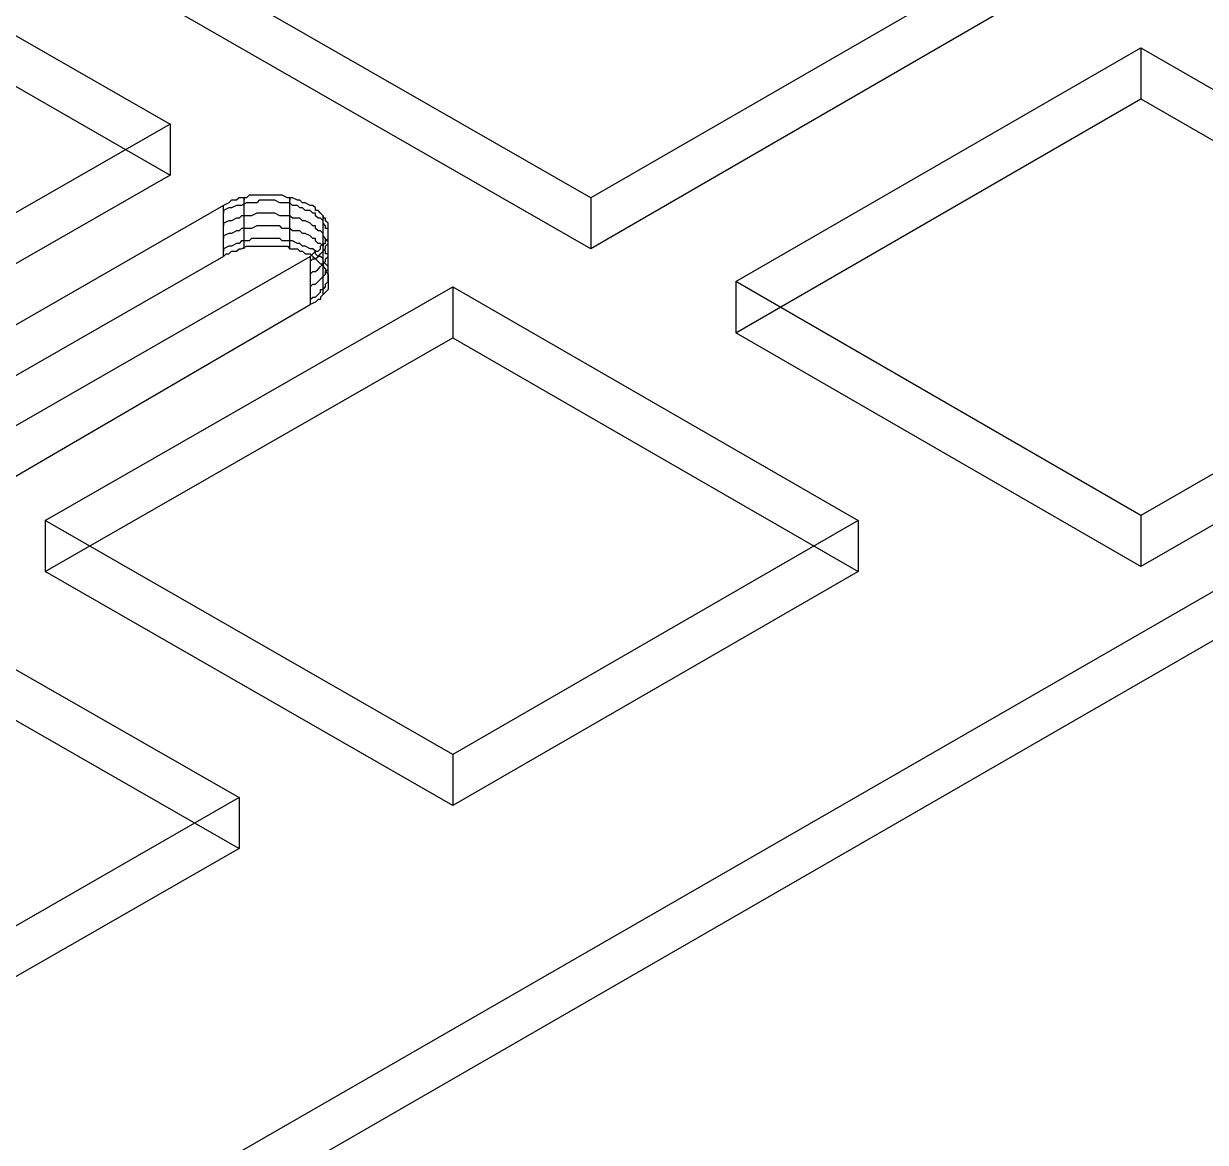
# Model space of a CAD drawing. Header units: millimetres. Extents: x 0 to 2112, y 8 to 1252.
# Drawn here: x 1631.5 to 1754, y 228.7 to 344.6 of the extents above; entities that cross this region are included whole.
import ezdxf

# ---------------------------------------------------------------- set-up
doc = ezdxf.new("R2010")
doc.units = ezdxf.units.MM
doc.layers.get('0').update_dxf_attribs({"linetype": 'CONTINUOUS'})

msp = doc.modelspace()

# ---------------------------------------------------------------- linework, layer by layer
at = {"color": 9}
for p, q in [((1604.49, 358.426), (1646.72, 334.18)), ((1604.49, 358.426), (1646.72, 334.18)), ((1876.4, 355.78), (1521.86, 151.648)), ((1876.4, 355.78), (1521.86, 151.648)), ((1604.49, 353.162), (1646.72, 328.917)), ((1604.49, 353.162), (1646.72, 328.917)), ((1876.4, 350.793), (1521.86, 146.359)), ((1876.4, 350.793), (1521.86, 146.359)), ((1690.29, 326.548), (1648.05, 350.793)), ((1690.29, 326.548), (1648.05, 350.793)), ((1732.24, 350.793), (1690.29, 326.548)), ((1732.24, 350.793), (1690.29, 326.548)), ((1690.29, 321.285), (1648.05, 345.531)), ((1690.29, 321.285), (1648.05, 345.531)), ((1732.24, 345.531), (1690.29, 321.285)), ((1732.24, 345.531), (1690.29, 321.285)), ((1705.33, 317.869), (1747.29, 342.087)), ((1705.33, 317.869), (1747.29, 342.087)), ((1747.29, 342.087), (1789.28, 317.869)), ((1747.29, 342.087), (1747.29, 336.824)), ((1747.29, 342.087), (1747.29, 336.824)), ((1747.29, 342.087), (1789.28, 317.869)), ((1705.33, 312.579), (1747.29, 336.824)), ((1705.33, 312.579), (1747.29, 336.824)), ((1747.29, 336.824), (1789.28, 312.579)), ((1747.29, 336.824), (1789.28, 312.579)), ((1646.72, 334.18), (1604.49, 309.962)), ((1646.72, 334.18), (1604.49, 309.962)), ((1646.72, 334.18), (1646.72, 328.917)), ((1646.72, 334.18), (1646.72, 328.917)), ((1646.72, 328.917), (1604.49, 304.699)), ((1646.72, 328.917), (1604.49, 304.699)), ((1652.26, 325.749), (1619.26, 306.792)), ((1652.26, 325.749), (1619.26, 306.792)), ((1652.79, 326.025), (1652.26, 325.749)), ((1652.79, 326.025), (1652.26, 325.749)), ((1652.26, 320.486), (1652.26, 325.749)), ((1652.26, 320.486), (1652.26, 325.749)), ((1653.06, 326.3), (1652.79, 326.025)), ((1653.06, 326.3), (1652.79, 326.025)), ((1653.59, 326.3), (1653.06, 326.3)), ((1653.59, 326.3), (1653.06, 326.3)), ((1653.59, 325.749), (1653.06, 325.501)), ((1653.86, 326.548), (1653.59, 326.3)), ((1653.86, 326.548), (1653.59, 326.3)), ((1653.86, 325.749), (1653.59, 325.749)), ((1654.11, 326.548), (1653.86, 326.548)), ((1654.11, 326.548), (1653.86, 326.548)), ((1654.11, 325.749), (1653.86, 325.749)), ((1654.63, 326.548), (1654.11, 326.548)), ((1654.63, 326.548), (1654.11, 326.548)), ((1654.63, 326.025), (1654.11, 325.749)), ((1654.38, 321.285), (1654.38, 326.548)), ((1654.38, 326.548), (1654.38, 326.3)), ((1654.91, 326.824), (1654.63, 326.548)), ((1654.91, 326.824), (1654.63, 326.548)), ((1654.91, 326.025), (1654.63, 326.025)), ((1655.16, 326.824), (1654.91, 326.824)), ((1655.16, 326.824), (1654.91, 326.824)), ((1655.16, 326.025), (1654.91, 326.025)), ((1655.71, 326.824), (1655.16, 326.824)), ((1655.71, 326.824), (1655.16, 326.824)), ((1655.71, 326.025), (1655.16, 326.025)), ((1655.95, 326.824), (1655.71, 326.824)), ((1655.95, 326.824), (1655.71, 326.824)), ((1655.95, 326.3), (1655.71, 326.025)), ((1656.48, 326.824), (1655.95, 326.824)), ((1656.48, 326.824), (1655.95, 326.824)), ((1656.48, 326.3), (1655.95, 326.3)), ((1656.75, 326.824), (1656.48, 326.824)), ((1656.75, 326.824), (1656.48, 326.824)), ((1656.75, 326.3), (1656.48, 326.3)), ((1657.28, 326.824), (1656.75, 326.824)), ((1657.28, 326.824), (1656.75, 326.824)), ((1657.28, 326.3), (1656.75, 326.3)), ((1657.55, 326.824), (1657.28, 326.824)), ((1657.55, 326.824), (1657.28, 326.824)), ((1657.55, 326.3), (1657.28, 326.3)), ((1658.08, 326.824), (1657.55, 326.824)), ((1658.08, 326.824), (1657.55, 326.824)), ((1658.08, 326.025), (1657.55, 326.3)), ((1658.32, 326.824), (1658.08, 326.824)), ((1658.32, 326.824), (1658.08, 326.824)), ((1658.32, 326.025), (1658.08, 326.025)), ((1658.87, 326.548), (1658.32, 326.824)), ((1658.87, 326.548), (1658.32, 326.824)), ((1658.87, 326.025), (1658.32, 326.025)), ((1659.12, 326.548), (1658.87, 326.548)), ((1659.12, 326.548), (1658.87, 326.548)), ((1659.12, 326.025), (1658.87, 326.025)), ((1659.4, 326.548), (1659.12, 326.548)), ((1659.12, 321.285), (1659.12, 326.548)), ((1659.12, 326.548), (1659.12, 326.3)), ((1659.4, 326.548), (1659.12, 326.548)), ((1659.4, 325.749), (1659.12, 326.025)), ((1659.92, 326.3), (1659.4, 326.548)), ((1659.92, 326.3), (1659.4, 326.548)), ((1659.92, 325.749), (1659.4, 325.749)), ((1660.17, 326.3), (1659.92, 326.3)), ((1660.17, 326.3), (1659.92, 326.3)), ((1660.17, 325.501), (1659.92, 325.749)), ((1660.44, 326.025), (1660.17, 326.3)), ((1660.44, 326.025), (1660.17, 326.3)), ((1660.72, 326.025), (1660.44, 326.025)), ((1660.72, 326.025), (1660.44, 326.025)), ((1661.24, 325.749), (1660.72, 326.025)), ((1661.24, 325.749), (1660.72, 326.025)), ((1661.49, 325.749), (1661.24, 325.749)), ((1661.49, 325.749), (1661.24, 325.749)), ((1661.77, 325.501), (1661.49, 325.749)), ((1661.77, 325.501), (1661.49, 325.749)), ((1690.29, 326.548), (1690.29, 321.285)), ((1690.29, 326.548), (1690.29, 321.285)), ((1652.79, 325.501), (1652.26, 325.225)), ((1652.26, 325.225), (1652.26, 324.977)), ((1653.06, 325.501), (1652.79, 325.501)), ((1653.59, 324.454), (1653.06, 324.178)), ((1653.86, 324.454), (1653.59, 324.454)), ((1654.11, 324.702), (1653.86, 324.454)), ((1654.63, 324.702), (1654.11, 324.702)), ((1654.91, 324.702), (1654.63, 324.702)), ((1655.16, 324.702), (1654.91, 324.702)), ((1655.71, 324.977), (1655.16, 324.702)), ((1655.95, 324.977), (1655.71, 324.977)), ((1656.48, 324.977), (1655.95, 324.977)), ((1656.75, 324.977), (1656.48, 324.977)), ((1657.28, 324.977), (1656.75, 324.977)), ((1657.55, 324.977), (1657.28, 324.977)), ((1658.08, 324.702), (1657.55, 324.977)), ((1658.32, 324.702), (1658.08, 324.702)), ((1658.87, 324.702), (1658.32, 324.702)), ((1659.12, 324.702), (1658.87, 324.702)), ((1659.4, 324.454), (1659.12, 324.702)), ((1659.92, 324.454), (1659.4, 324.454)), ((1660.17, 324.454), (1659.92, 324.454)), ((1660.44, 325.501), (1660.17, 325.501)), ((1660.44, 324.178), (1660.17, 324.454)), ((1660.72, 325.225), (1660.44, 325.501)), ((1661.24, 325.225), (1660.72, 325.225)), ((1661.49, 324.977), (1661.24, 325.225)), ((1661.77, 324.977), (1661.49, 324.977)), ((1661.77, 325.225), (1661.77, 325.501)), ((1661.77, 325.225), (1661.77, 325.501)), ((1662.04, 325.225), (1661.77, 325.225)), ((1662.04, 325.225), (1661.77, 325.225)), ((1661.77, 324.702), (1661.77, 324.977)), ((1662.04, 324.454), (1661.77, 324.702)), ((1662.29, 324.977), (1662.04, 325.225)), ((1662.29, 324.977), (1662.04, 325.225)), ((1662.29, 324.454), (1662.04, 324.454)), ((1662.57, 324.702), (1662.29, 324.977)), ((1662.57, 324.702), (1662.29, 324.977)), ((1662.57, 324.178), (1662.29, 324.454)), ((1662.57, 324.454), (1662.57, 324.702)), ((1662.57, 319.439), (1662.57, 324.702)), ((1662.57, 324.702), (1662.57, 324.454)), ((1662.57, 324.454), (1662.57, 324.702)), ((1662.81, 324.454), (1662.57, 324.454)), ((1662.81, 324.454), (1662.57, 324.454)), ((1662.81, 324.178), (1662.81, 324.454)), ((1662.81, 324.178), (1662.81, 324.454)), ((1652.79, 324.178), (1652.26, 323.93)), ((1652.26, 323.93), (1652.26, 323.654)), ((1653.06, 324.178), (1652.79, 324.178)), ((1654.11, 323.379), (1653.86, 323.131)), ((1654.63, 323.379), (1654.11, 323.379)), ((1654.91, 323.379), (1654.63, 323.379)), ((1655.16, 323.379), (1654.91, 323.379)), ((1655.71, 323.654), (1655.16, 323.379)), ((1655.95, 323.654), (1655.71, 323.654)), ((1656.48, 323.654), (1655.95, 323.654)), ((1656.75, 323.654), (1656.48, 323.654)), ((1657.28, 323.654), (1656.75, 323.654)), ((1657.55, 323.654), (1657.28, 323.654)), ((1658.08, 323.654), (1657.55, 323.654)), ((1658.32, 323.379), (1658.08, 323.654)), ((1658.87, 323.379), (1658.32, 323.379)), ((1659.12, 323.379), (1658.87, 323.379)), ((1659.4, 323.131), (1659.12, 323.379)), ((1660.72, 324.178), (1660.44, 324.178)), ((1661.24, 323.93), (1660.72, 324.178)), ((1661.49, 323.654), (1661.24, 323.93)), ((1661.77, 323.654), (1661.49, 323.654)), ((1661.77, 323.379), (1661.77, 323.654)), ((1662.04, 323.131), (1661.77, 323.379)), ((1662.57, 323.93), (1662.57, 324.178)), ((1662.81, 323.654), (1662.57, 323.93)), ((1663.09, 323.93), (1662.81, 324.178)), ((1663.09, 323.93), (1662.81, 324.178)), ((1662.81, 323.379), (1662.81, 323.654)), ((1663.09, 323.379), (1662.81, 323.379)), ((1663.09, 323.654), (1663.09, 323.93)), ((1663.09, 323.654), (1663.09, 323.93)), ((1663.09, 323.379), (1663.09, 323.654)), ((1663.09, 323.379), (1663.09, 323.654)), ((1663.09, 323.131), (1663.09, 323.379)), ((1663.09, 323.131), (1663.09, 323.379)), ((1663.09, 323.131), (1663.09, 323.379)), ((1652.79, 322.857), (1652.26, 322.608)), ((1652.26, 322.608), (1652.26, 322.333)), ((1653.06, 322.857), (1652.79, 322.857)), ((1653.59, 323.131), (1653.06, 322.857)), ((1653.86, 323.131), (1653.59, 323.131)), ((1654.11, 322.085), (1653.86, 321.809)), ((1654.63, 322.085), (1654.11, 322.085)), ((1654.91, 322.085), (1654.63, 322.085)), ((1655.16, 322.333), (1654.91, 322.085)), ((1655.71, 322.333), (1655.16, 322.333)), ((1655.95, 322.333), (1655.71, 322.333)), ((1656.48, 322.333), (1655.95, 322.333)), ((1656.75, 322.333), (1656.48, 322.333)), ((1657.28, 322.333), (1656.75, 322.333)), ((1657.55, 322.333), (1657.28, 322.333)), ((1658.08, 322.333), (1657.55, 322.333)), ((1658.32, 322.085), (1658.08, 322.333)), ((1658.87, 322.085), (1658.32, 322.085)), ((1659.12, 322.085), (1658.87, 322.085)), ((1659.4, 322.085), (1659.12, 322.085)), ((1659.92, 323.131), (1659.4, 323.131)), ((1659.92, 321.809), (1659.4, 322.085)), ((1660.17, 323.131), (1659.92, 323.131)), ((1660.44, 322.857), (1660.17, 323.131)), ((1660.72, 322.857), (1660.44, 322.857)), ((1661.24, 322.608), (1660.72, 322.857)), ((1661.49, 322.333), (1661.24, 322.608)), ((1661.77, 322.333), (1661.49, 322.333)), ((1661.77, 322.085), (1661.77, 322.333)), ((1662.04, 321.809), (1661.77, 322.085)), ((1662.29, 323.131), (1662.04, 323.131)), ((1662.57, 322.857), (1662.29, 323.131)), ((1662.57, 322.608), (1662.57, 322.857)), ((1662.81, 322.333), (1662.57, 322.608)), ((1662.81, 322.085), (1663.09, 322.333)), ((1662.81, 322.085), (1662.81, 322.333)), ((1662.81, 322.085), (1663.09, 322.333)), ((1662.81, 321.809), (1662.81, 322.085)), ((1663.09, 322.085), (1662.81, 322.085)), ((1662.81, 321.809), (1662.81, 322.085)), ((1663.09, 322.857), (1663.09, 323.131)), ((1663.09, 323.131), (1663.09, 323.131)), ((1663.09, 322.857), (1663.09, 323.131)), ((1663.09, 322.857), (1663.09, 323.131)), ((1663.09, 323.131), (1663.09, 323.131)), ((1663.09, 322.608), (1663.09, 322.857)), ((1663.09, 322.608), (1663.09, 322.857)), ((1663.09, 322.608), (1663.09, 322.857)), ((1663.09, 322.333), (1663.09, 322.608)), ((1663.09, 322.333), (1663.09, 322.608)), ((1663.09, 322.333), (1663.09, 322.608)), ((1663.09, 322.085), (1663.09, 322.333)), ((1663.09, 321.809), (1663.09, 322.085)), ((1663.09, 321.809), (1663.09, 322.085)), ((1652.79, 321.561), (1652.26, 321.285)), ((1652.26, 321.285), (1652.26, 321.01)), ((1653.06, 321.561), (1652.79, 321.561)), ((1652.79, 320.762), (1653.06, 321.01)), ((1652.79, 320.762), (1653.06, 321.01)), ((1653.59, 321.809), (1653.06, 321.561)), ((1653.06, 321.01), (1653.59, 321.01)), ((1653.06, 321.01), (1653.59, 321.01)), ((1653.86, 321.809), (1653.59, 321.809)), ((1653.59, 321.01), (1653.86, 321.285)), ((1653.59, 321.01), (1653.86, 321.285)), ((1653.86, 321.285), (1654.11, 321.285)), ((1653.86, 321.285), (1654.11, 321.285)), ((1654.11, 321.285), (1654.63, 321.561)), ((1654.11, 321.285), (1654.63, 321.561)), ((1654.63, 321.561), (1654.91, 321.561)), ((1654.63, 321.561), (1654.91, 321.561)), ((1654.91, 321.561), (1655.16, 321.561)), ((1654.91, 321.561), (1655.16, 321.561)), ((1655.16, 321.561), (1655.71, 321.561)), ((1655.16, 321.561), (1655.71, 321.561)), ((1655.71, 321.561), (1655.95, 321.561)), ((1655.71, 321.561), (1655.95, 321.561)), ((1655.95, 321.561), (1656.48, 321.561)), ((1655.95, 321.561), (1656.48, 321.561)), ((1656.48, 321.561), (1656.75, 321.561)), ((1656.48, 321.561), (1656.75, 321.561)), ((1656.75, 321.561), (1657.28, 321.561)), ((1656.75, 321.561), (1657.28, 321.561)), ((1657.28, 321.561), (1657.55, 321.561)), ((1657.28, 321.561), (1657.55, 321.561)), ((1657.55, 321.561), (1658.08, 321.561)), ((1657.55, 321.561), (1658.08, 321.561)), ((1658.08, 321.561), (1658.32, 321.561)), ((1658.08, 321.561), (1658.32, 321.561)), ((1658.32, 321.561), (1658.87, 321.561)), ((1658.32, 321.561), (1658.87, 321.561)), ((1658.87, 321.561), (1659.12, 321.285)), ((1658.87, 321.561), (1659.12, 321.285)), ((1659.12, 321.285), (1659.4, 321.285)), ((1659.12, 321.285), (1659.4, 321.285)), ((1659.4, 321.285), (1659.92, 321.285)), ((1659.4, 321.285), (1659.92, 321.285)), ((1660.17, 321.809), (1659.92, 321.809)), ((1659.92, 321.285), (1660.17, 321.01)), ((1659.92, 321.285), (1660.17, 321.01)), ((1660.44, 321.561), (1660.17, 321.809)), ((1660.17, 321.01), (1660.44, 321.01)), ((1660.17, 321.01), (1660.44, 321.01)), ((1660.72, 321.561), (1660.44, 321.561)), ((1660.44, 321.01), (1660.72, 320.762)), ((1660.44, 321.01), (1660.72, 320.762)), ((1661.24, 321.285), (1660.72, 321.561)), ((1661.49, 321.285), (1661.24, 321.285)), ((1661.77, 321.01), (1661.49, 321.285)), ((1661.49, 320.762), (1661.77, 321.01)), ((1661.49, 320.762), (1661.77, 321.01)), ((1661.77, 321.01), (1662.04, 321.01)), ((1661.77, 320.762), (1661.77, 321.01)), ((1661.77, 321.01), (1662.04, 321.01)), ((1662.29, 321.809), (1662.04, 321.809)), ((1662.04, 321.01), (1662.29, 321.285)), ((1662.04, 321.01), (1662.29, 321.285)), ((1662.29, 321.561), (1662.57, 321.809)), ((1662.57, 321.561), (1662.29, 321.809)), ((1662.29, 321.561), (1662.57, 321.809)), ((1662.29, 321.285), (1662.29, 321.561)), ((1662.29, 321.285), (1662.29, 321.561)), ((1662.29, 320.762), (1662.57, 321.01)), ((1662.57, 321.809), (1662.81, 321.809)), ((1662.57, 316.546), (1662.57, 321.809)), ((1662.57, 321.809), (1662.57, 321.561)), ((1662.57, 321.809), (1662.81, 321.809)), ((1662.57, 321.285), (1662.57, 321.561)), ((1662.81, 321.01), (1662.57, 321.285)), ((1662.57, 321.01), (1662.81, 321.285)), ((1662.81, 321.561), (1663.09, 321.809)), ((1662.81, 321.285), (1662.81, 321.561)), ((1662.81, 320.762), (1662.81, 321.01)), ((1663.09, 321.561), (1663.09, 321.809)), ((1663.09, 321.809), (1663.09, 321.809)), ((1663.09, 321.285), (1663.09, 321.561)), ((1663.09, 321.01), (1663.09, 321.285)), ((1663.09, 320.762), (1663.09, 321.01)), ((1652.26, 320.486), (1619.26, 301.53)), ((1652.26, 320.486), (1619.26, 301.53)), ((1628.24, 301.53), (1661.24, 320.486)), ((1628.24, 301.53), (1661.24, 320.486)), ((1652.26, 320.486), (1652.54, 320.762)), ((1652.26, 320.486), (1652.54, 320.762)), ((1652.54, 320.762), (1652.79, 320.762)), ((1652.54, 320.762), (1652.79, 320.762)), ((1660.72, 320.762), (1661.24, 320.762)), ((1660.72, 320.762), (1661.24, 320.762)), ((1661.24, 320.762), (1661.49, 320.486)), ((1661.24, 320.486), (1661.49, 320.762)), ((1661.24, 320.762), (1661.49, 320.486)), ((1661.24, 320.486), (1661.49, 320.762)), ((1661.24, 320.486), (1661.24, 315.499)), ((1661.24, 320.486), (1661.24, 315.499)), ((1661.24, 319.962), (1661.49, 320.238)), ((1661.49, 320.486), (1661.77, 320.238)), ((1661.49, 320.486), (1661.77, 320.238)), ((1661.49, 320.238), (1661.77, 320.238)), ((1662.04, 320.486), (1661.77, 320.762)), ((1661.77, 320.238), (1662.04, 320.486)), ((1661.77, 320.238), (1661.77, 320.238)), ((1661.77, 320.238), (1662.04, 319.962)), ((1661.77, 320.238), (1661.77, 320.238)), ((1661.77, 320.238), (1662.04, 319.962)), ((1662.04, 320.486), (1662.29, 320.762)), ((1662.29, 320.486), (1662.04, 320.486)), ((1662.04, 319.962), (1662.29, 319.714)), ((1662.04, 319.962), (1662.29, 319.714)), ((1662.29, 320.762), (1662.29, 320.762)), ((1662.57, 320.238), (1662.29, 320.486)), ((1662.29, 319.714), (1662.57, 319.714)), ((1662.29, 319.439), (1662.57, 319.714)), ((1662.29, 319.714), (1662.57, 319.714)), ((1662.57, 319.962), (1662.57, 320.238)), ((1662.81, 319.714), (1662.57, 319.962)), ((1662.57, 319.714), (1662.81, 319.962)), ((1662.57, 319.714), (1662.57, 319.439)), ((1662.57, 319.714), (1662.57, 319.439)), ((1663.09, 320.762), (1662.81, 320.762)), ((1662.81, 320.238), (1663.09, 320.486)), ((1662.81, 319.962), (1662.81, 320.238)), ((1663.09, 319.439), (1662.81, 319.714)), ((1662.81, 319.714), (1662.81, 319.714)), ((1663.09, 320.486), (1663.09, 320.762)), ((1663.09, 320.486), (1663.09, 320.762)), ((1663.09, 320.238), (1663.09, 320.486)), ((1663.09, 320.486), (1663.09, 320.486)), ((1663.09, 319.962), (1663.09, 320.238)), ((1663.09, 319.714), (1663.09, 319.962)), ((1663.09, 319.439), (1663.09, 319.714)), ((1661.24, 318.641), (1661.49, 318.915)), ((1661.49, 318.915), (1661.77, 318.915)), ((1661.77, 318.915), (1662.04, 319.163)), ((1662.04, 319.163), (1662.29, 319.439)), ((1662.29, 319.439), (1662.29, 319.439)), ((1662.29, 318.117), (1662.57, 318.393)), ((1662.57, 319.439), (1662.81, 319.163)), ((1662.57, 319.439), (1662.81, 319.163)), ((1662.57, 318.393), (1662.81, 318.641)), ((1662.81, 319.163), (1662.81, 318.915)), ((1662.81, 318.915), (1663.09, 319.163)), ((1662.81, 319.163), (1662.81, 318.915)), ((1662.81, 318.915), (1663.09, 318.641)), ((1662.81, 318.641), (1662.81, 318.915)), ((1662.81, 318.915), (1663.09, 318.641)), ((1663.09, 319.163), (1663.09, 319.439)), ((1663.09, 319.163), (1663.09, 319.439)), ((1663.09, 319.439), (1663.09, 319.439)), ((1663.09, 318.915), (1663.09, 319.163)), ((1663.09, 318.641), (1663.09, 318.915)), ((1663.09, 318.641), (1663.09, 318.393)), ((1663.09, 318.393), (1663.09, 318.641)), ((1663.09, 318.641), (1663.09, 318.393)), ((1663.09, 318.393), (1663.09, 318.393)), ((1663.09, 318.393), (1663.09, 318.117)), ((1663.09, 318.117), (1663.09, 318.393)), ((1663.09, 318.393), (1663.09, 318.393)), ((1663.09, 318.393), (1663.09, 318.117)), ((1633.78, 293.099), (1676.01, 317.346)), ((1633.78, 293.099), (1676.01, 317.346)), ((1661.24, 317.346), (1661.49, 317.594)), ((1661.49, 317.594), (1661.77, 317.594)), ((1661.77, 317.594), (1662.04, 317.869)), ((1662.04, 317.869), (1662.29, 318.117)), ((1662.29, 318.117), (1662.29, 318.117)), ((1662.57, 317.07), (1662.81, 317.346)), ((1662.81, 317.594), (1663.09, 317.869)), ((1662.81, 317.346), (1662.81, 317.594)), ((1663.09, 318.117), (1663.09, 317.869)), ((1663.09, 317.869), (1663.09, 318.117)), ((1663.09, 318.117), (1663.09, 318.117)), ((1663.09, 318.117), (1663.09, 317.869)), ((1663.09, 317.869), (1663.09, 317.594)), ((1663.09, 317.869), (1663.09, 317.594)), ((1663.09, 317.594), (1663.09, 317.346)), ((1663.09, 317.594), (1663.09, 317.346)), ((1663.09, 317.346), (1663.09, 317.07)), ((1663.09, 317.346), (1663.09, 317.07)), ((1676.01, 317.346), (1718, 293.099)), ((1676.01, 317.346), (1676.01, 312.055)), ((1676.01, 317.346), (1718, 293.099)), ((1676.01, 317.346), (1676.01, 312.055)), ((1747.29, 293.623), (1705.33, 317.869)), ((1705.33, 317.869), (1705.33, 312.579)), ((1747.29, 293.623), (1705.33, 317.869)), ((1705.33, 317.869), (1705.33, 312.579)), ((1789.28, 317.869), (1747.29, 293.623)), ((1789.28, 317.869), (1747.29, 293.623)), ((1661.24, 316.023), (1661.49, 316.271)), ((1661.49, 316.271), (1661.77, 316.271)), ((1661.77, 316.271), (1662.04, 316.546)), ((1662.04, 316.023), (1661.77, 315.747)), ((1662.04, 316.023), (1661.77, 315.747)), ((1662.04, 316.546), (1662.29, 316.794)), ((1662.29, 316.023), (1662.04, 316.023)), ((1662.29, 316.023), (1662.04, 316.023)), ((1662.29, 316.794), (1662.29, 317.07)), ((1662.29, 317.07), (1662.57, 317.07)), ((1662.57, 316.546), (1662.29, 316.271)), ((1662.57, 316.546), (1662.29, 316.271)), ((1662.29, 316.271), (1662.29, 316.023)), ((1662.29, 316.271), (1662.29, 316.023)), ((1662.81, 316.794), (1662.57, 316.546)), ((1662.81, 316.794), (1662.57, 316.546)), ((1663.09, 317.07), (1662.81, 316.794)), ((1663.09, 317.07), (1662.81, 316.794)), ((1662.81, 316.794), (1662.81, 316.794)), ((1662.81, 316.794), (1662.81, 316.794)), ((1628.24, 296.268), (1661.24, 315.499)), ((1628.24, 296.268), (1661.24, 315.499)), ((1661.77, 315.747), (1661.24, 315.499)), ((1661.77, 315.747), (1661.24, 315.499)), ((1747.29, 288.361), (1705.33, 312.579)), ((1747.29, 288.361), (1705.33, 312.579)), ((1789.28, 312.579), (1747.29, 288.361)), ((1789.28, 312.579), (1747.29, 288.361)), ((1633.78, 287.838), (1676.01, 312.055)), ((1633.78, 287.838), (1676.01, 312.055)), ((1676.01, 312.055), (1718, 287.838)), ((1676.01, 312.055), (1718, 287.838)), ((1676.01, 268.854), (1633.78, 293.099)), ((1676.01, 268.854), (1633.78, 293.099)), ((1633.78, 293.099), (1633.78, 287.838)), ((1633.78, 293.099), (1633.78, 287.838)), ((1718, 293.099), (1676.01, 268.854)), ((1718, 293.099), (1676.01, 268.854)), ((1718, 293.099), (1718, 287.838)), ((1718, 293.099), (1718, 287.838)), ((1747.29, 293.623), (1747.29, 288.361)), ((1747.29, 293.623), (1747.29, 288.361)), ((1611.62, 288.608), (1653.86, 264.39)), ((1611.62, 288.608), (1653.86, 264.39)), ((1676.01, 263.591), (1633.78, 287.838)), ((1676.01, 263.591), (1633.78, 287.838)), ((1718, 287.838), (1676.01, 263.591)), ((1718, 287.838), (1676.01, 263.591)), ((1611.62, 283.347), (1653.86, 259.128)), ((1611.62, 283.347), (1653.86, 259.128)), ((1676.01, 268.854), (1676.01, 263.591)), ((1676.01, 268.854), (1676.01, 263.591)), ((1653.86, 264.39), (1611.62, 240.145)), ((1653.86, 264.39), (1611.62, 240.145)), ((1653.86, 264.39), (1653.86, 259.128)), ((1653.86, 264.39), (1653.86, 259.128)), ((1653.86, 259.128), (1611.62, 234.883)), ((1653.86, 259.128), (1611.62, 234.883))]:
    msp.add_line(p, q, dxfattribs=at)

doc.saveas('drawing.dxf')
